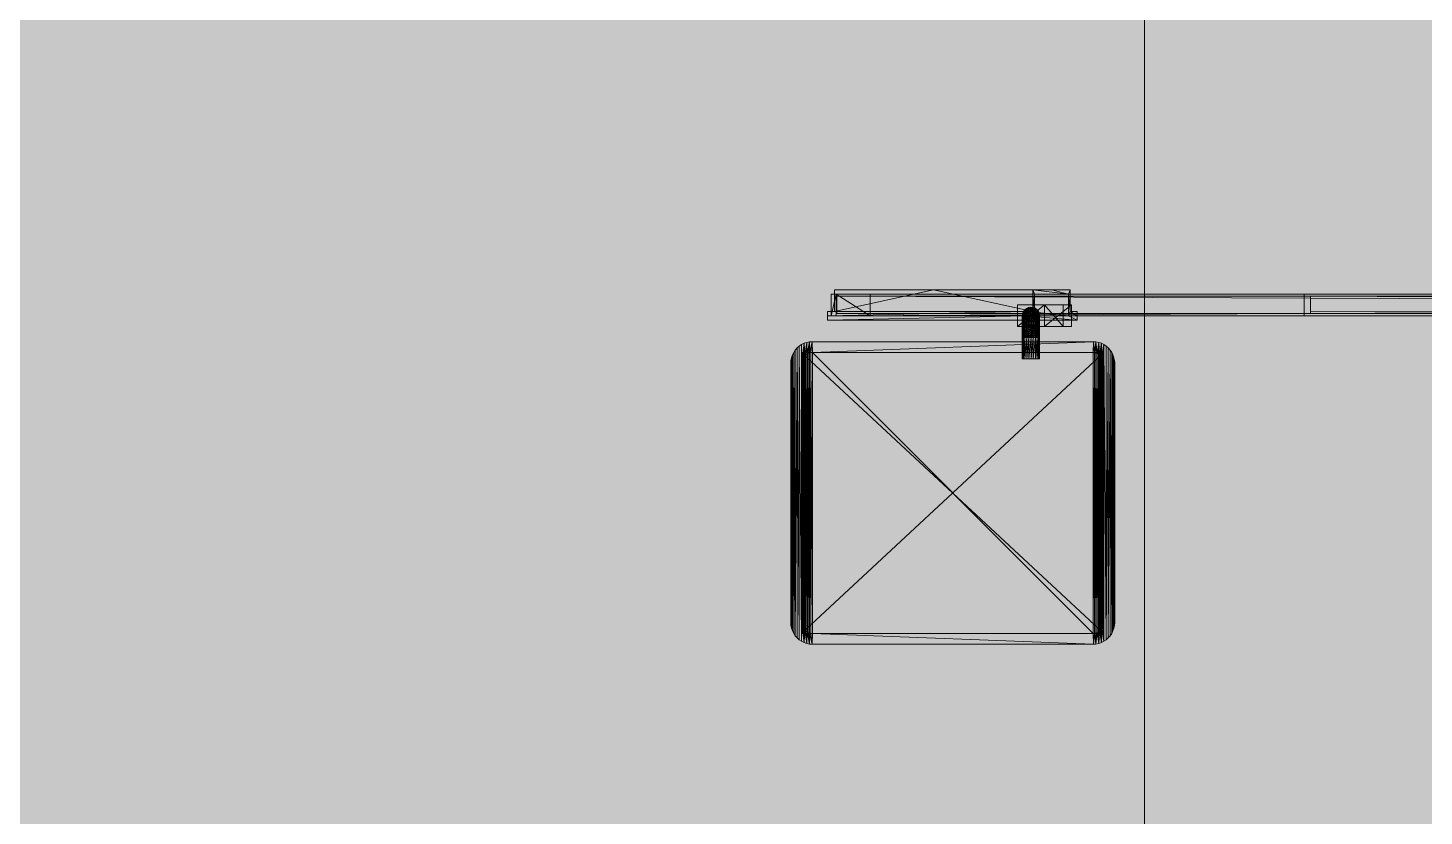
# Model space of a CAD drawing. Header units: millimetres. Extents: x 141848 to 1648660, y -821378 to -151356.
# Drawn here: x 414315 to 415867, y -271186 to -270311 of the extents above; entities that cross this region are included whole.
import ezdxf

# ---------------------------------------------------------------- set-up
doc = ezdxf.new("R2010")
doc.units = ezdxf.units.MM
doc.header["$MEASUREMENT"] = 0
doc.layers.add('Sols_ Dalles', color=7, linetype='Continuous')

# ---------------------------------------------------------------- blocks, each defined once
blk = doc.blocks.new('Dalle_31_2', base_point=(360548, -295062.6))
at = {"linetype": 'Continuous', "lineweight": 0, "true_color": 0x6f6f6f}
h = blk.add_hatch(color=8, dxfattribs=at)
h.paths.add_polyline_path([(360548, -295062.6), (487920.3, -293826.9), (487920.3, -270902.7), (487462.6, -270902.7), (472885.8, -271040.8), (472885.8, -271062.3, 0.001346), (472885.8, -271073), (472896.7, -273095.2, -0.414214), (470907.5, -275106), (462184.1, -275106, -0.005189), (462131, -275116.1), (454147.5, -275196.2), (438770.5, -275253.2, -0.386553), (436572.6, -273475.4, -0.025189), (436562.2, -273329.3), (436569.5, -267730.3, -0.098562), (436800.2, -266943.7), (436817.2, -266951.5, -0.258849), (438655, -265605.8), (438652.7, -265587.3), (439337.1, -265587.3), (439337.1, -265687.3), (439337.1, -270687.3), (469237.1, -270687.3), (469237.1, -265687.3), (470907.5, -265687.3), (472605.1, -265687.3), (472605.1, -163737.6), (371862.6, -163737.6), (371862.6, -271040.6), (371883, -271040.6), (371883.2, -272000.5), (371882.7, -272000.5, -0.409427), (367883.2, -275935), (360548, -275935)])
h.paths.add_polyline_path([(377135.1, -260640), (373845.1, -260640), (373845.1, -248365), (373845.1, -243090), (373845.1, -242190), (377135.1, -242190)], flags=0)
h.paths.add_polyline_path([(380203, -193810.6), (380203, -171995.6), (431505.8, -171995.6), (464309.6, -171995.6), (464309.6, -262265.6), (464309.6, -262365.6), (438593.7, -262350.6), (437925.6, -262350.6), (436549.6, -262350.6), (436549.6, -189810.6), (412055.1, -189810.6), (412055.1, -201780.6), (412055.1, -204495.6), (415454.1, -204495.6), (415454.1, -208495.6), (415454.1, -218295.6), (405655.1, -218295.6), (405655.1, -222495.6), (415474.6, -222495.6), (415474.6, -260810.6), (380203, -260810.6), (380203, -230015.6)], flags=0)
h.paths.add_polyline_path([(381436.6, -269433.9, -0.090319), (381558.3, -268727.6, -0.201449), (382612.2, -267592.7, -0.104211), (383417.5, -267415.1), (384017.5, -267409.4, -0.104045), (384824.9, -267571.2, -0.238255), (385983.8, -268953.3, -0.055189), (386036.4, -269390.3), (386038.4, -269611.4), (386050.6, -270890.3), (385792.1, -271892.8, -0.267949), (384069.6, -272909.1), (383469.6, -272914.8, -0.193717), (382078.8, -272370.2, -0.070569), (381728.2, -271931.3, -0.131652), (381450.8, -270933.8)], flags=0)
h.paths.add_polyline_path([(392016.5, -273452.1), (392030, -267377.8, -0.380557), (394016.5, -265609.8), (394094.2, -265609.8), (394094.2, -270609.8), (409094.2, -270609.8), (409094.2, -265609.8), (414055.7, -265609.8, -0.414214), (415555.7, -267109.8), (415555.7, -273660.7, -0.345502), (413836.8, -275433.4), (394027.3, -275599, -0.415791), (392016.5, -273599)], flags=0)
h.paths.add_polyline_path([(424209.6, -271504.1, -0.134474), (423930.5, -270484.9), (423930.5, -268984.9, -0.414214), (425930.5, -266984.9), (426530.5, -266984.9, -0.414214), (428530.5, -268984.9), (428530.5, -270484.9, -0.12882), (428273.5, -271465.6, -0.270936), (426530.5, -272484.9), (425930.5, -272484.9, -0.26498)], flags=0)
at = {"color": 9, "linetype": 'Continuous', "lineweight": 5, "flags": 128}
blk.add_lwpolyline([(392016.5, -273452.1), (392016.5, -273599, 0.415791), (394027.3, -275599), (413836.8, -275433.4, 0.345502), (415555.7, -273660.7), (415555.7, -267109.8, 0.414214), (414055.7, -265609.8), (409094.2, -265609.8), (409094.2, -270609.8), (394094.2, -270609.8), (394094.2, -265609.8), (394016.5, -265609.8, 0.380557), (392030, -267377.8)], format="xyb", close=True, dxfattribs=at)
blk = doc.blocks.new('Dalle_58_2', base_point=(394016.5, -265609.8))
at = {"layer": 'Sols_ Dalles', "linetype": 'Continuous', "lineweight": 0, "true_color": 0x2e271c}
blk.add_hatch(color=250, dxfattribs=at).paths.add_polyline_path([(394016.5, -265609.8, 0.414214), (392016.5, -267609.8), (392016.5, -273599, 0.415791), (394027.3, -275599), (413577.4, -275451.7, 0.414214), (415566.6, -273441), (415555.7, -271418.8, -0.001346), (415555.7, -271408), (415555.7, -267609.8), (415555.7, -267109.8, 0.414214), (414055.7, -265609.8), (409094.2, -265609.8), (409094.2, -270609.8), (409270.7, -270609.8), (409270.7, -267596.8), (414270.7, -267563.7), (414270.7, -271408), (414270.7, -271408, 0.001346), (414270.7, -271425.7), (414270.6, -271425.7), (414281.5, -273450.5), (394094.2, -273590.2), (394094.2, -271810.1), (394094.2, -270609.8), (394094.2, -265609.8)])
at = {"layer": 'Sols_ Dalles', "color": 250, "linetype": 'Continuous', "lineweight": 5, "true_color": 0x1f1f1f, "flags": 128}
blk.add_lwpolyline([(394027.3, -275599), (413577.4, -275451.7, 0.414214), (415566.6, -273441), (415555.7, -271418.8, -0.001346), (415555.7, -271408), (415555.7, -267609.8), (415555.7, -267109.8, 0.414214), (414055.7, -265609.8), (409094.2, -265609.8), (409094.2, -270609.8), (409270.7, -270609.8), (409270.7, -267596.8), (414270.7, -267563.7), (414270.7, -271408), (414270.7, -271408, 0.001346), (414270.7, -271425.7), (414270.6, -271425.7), (414281.5, -273450.5), (394094.2, -273590.2)], format="xyb", dxfattribs=at)
blk = doc.blocks.new('Forme_144_2')
at = {"color": 7, "linetype": 'Continuous', "lineweight": 20, "flags": 128}
for points in [[(415510.6, -270671), (415174.6, -270983)], [(415174.6, -270671), (415174.6, -270983)], [(415510.6, -270671), (415174.6, -270671)], [(415174.6, -270671), (415174.6, -270983)], [(415510.6, -270671), (415174.6, -270671)], [(415510.6, -270671), (415510.6, -270983)], [(415510.6, -270983), (415510.6, -270671)], [(415174.6, -270983), (415510.6, -270983)], [(415174.6, -270983), (415510.6, -270983)]]:
    blk.add_lwpolyline(points, dxfattribs=at)
blk = doc.blocks.new('Forme_145_2')
at = {"color": 7, "linetype": 'Continuous', "lineweight": 20, "flags": 128}
for points in [[(415510.6, -270671), (415174.6, -270671)], [(415510.6, -270983), (415174.6, -270671)], [(415174.6, -270983), (415174.6, -270671)], [(415510.6, -270671), (415510.6, -270983)], [(415510.6, -270983), (415174.6, -270983)]]:
    blk.add_lwpolyline(points, dxfattribs=at)
blk = doc.blocks.new('Forme_146_2')
at = {"color": 7, "linetype": 'Continuous', "lineweight": 20, "flags": 128}
blk.add_lwpolyline([(415465.5, -270618.2), (415444.6, -270618.2)], dxfattribs=at)
blk = doc.blocks.new('Forme_147_2')
at = {"color": 212, "linetype": 'Continuous', "lineweight": 5, "true_color": 0xcb00cc, "flags": 128}
blk.add_lwpolyline([(415174.6, -270971.9), (415174.7, -270972.6), (415174.8, -270973.5), (415175, -270974.1), (415175.3, -270975), (415175.5, -270975.6), (415175.9, -270976.4), (415176.2, -270977), (415176.7, -270977.8), (415177, -270978.3), (415177.6, -270979), (415178.1, -270979.5), (415178.6, -270979.9), (415179.3, -270980.5), (415179.8, -270980.9), (415180.6, -270981.4), (415181.2, -270981.7), (415182, -270982.1), (415182.6, -270982.3), (415183.5, -270982.6), (415184.1, -270982.7), (415185, -270982.9), (415185.7, -270983), (415186.6, -270983), (415321.8, -270983), (415498.6, -270983), (415499.2, -270983), (415500.1, -270982.9), (415500.8, -270982.8), (415501.7, -270982.6), (415502.3, -270982.4), (415503.1, -270982.1), (415503.8, -270981.8), (415504.6, -270981.4), (415505.1, -270981), (415505.9, -270980.5), (415506.4, -270980.1), (415507, -270979.5), (415507.6, -270978.8), (415508.1, -270978.3), (415508.6, -270977.6), (415509, -270977), (415509.3, -270976.2), (415509.6, -270975.6), (415509.9, -270974.8), (415510.2, -270974.1), (415510.3, -270973.2), (415510.5, -270972.6), (415510.5, -270971.7), (415510.6, -270971), (415510.6, -270807.8), (415510.6, -270683), (415510.5, -270682.1), (415510.5, -270681.4), (415510.3, -270680.6), (415510.2, -270679.9), (415509.9, -270679.1), (415509.6, -270678.4), (415509.3, -270677.6), (415509, -270677), (415508.5, -270676.3), (415508.1, -270675.7), (415507.5, -270675), (415507, -270674.5), (415506.5, -270674.1), (415505.9, -270673.5), (415505.3, -270673.1), (415504.6, -270672.6), (415503.9, -270672.3), (415503.1, -270671.9), (415502.5, -270671.7), (415501.7, -270671.4), (415501, -270671.3), (415500.1, -270671.1), (415499.4, -270671.1), (415498.6, -270671), (415363.4, -270671), (415186.6, -270671), (415185.9, -270671.1), (415185, -270671.1), (415184.3, -270671.2), (415183.5, -270671.4), (415182.8, -270671.6), (415182, -270671.9), (415181.4, -270672.2), (415180.6, -270672.6), (415180, -270673), (415179.3, -270673.5), (415178.7, -270673.9), (415178.1, -270674.5), (415177.5, -270675.2), (415177, -270675.7), (415176.5, -270676.4), (415176.2, -270677), (415175.8, -270677.8), (415175.5, -270678.4), (415175.2, -270679.3), (415175, -270679.9), (415174.8, -270680.8), (415174.7, -270681.4), (415174.6, -270682.3), (415174.6, -270683), (415174.6, -270846.2), (415174.6, -270971)], close=True, dxfattribs=at)
at = {"color": 7, "linetype": 'Continuous', "lineweight": 20, "flags": 128}
blk.add_lwpolyline([(415509.6, -270678.4), (415510.2, -270679.9), (415510.5, -270681.4), (415510.6, -270683), (415510.5, -270972.6), (415510.2, -270974.1), (415509.6, -270975.6), (415509, -270977), (415508.1, -270978.3), (415507, -270979.5), (415505.9, -270980.5), (415504.6, -270981.4), (415503.1, -270982.1), (415501.7, -270982.6), (415500.1, -270982.9), (415498.6, -270983), (415186.6, -270983), (415185, -270982.9), (415183.5, -270982.6), (415182, -270982.1), (415180.6, -270981.4), (415179.3, -270980.5), (415178.1, -270979.5), (415177, -270978.3), (415176.2, -270977), (415175.5, -270975.6), (415175, -270974.1), (415174.7, -270972.6), (415174.6, -270971), (415174.7, -270681.4), (415175, -270679.9), (415175.5, -270678.4), (415176.2, -270677), (415177, -270675.7), (415178.1, -270674.5), (415179.3, -270673.5), (415180.6, -270672.6), (415182, -270671.9), (415183.5, -270671.4), (415185, -270671.1), (415186.6, -270671), (415498.6, -270671), (415500.1, -270671.1), (415501.7, -270671.4), (415503.1, -270671.9), (415504.6, -270672.6), (415505.9, -270673.5), (415507, -270674.5), (415508.1, -270675.7), (415509, -270677)], close=True, dxfattribs=at)
for points in [[(415179.3, -270980.5), (415180.6, -270672.6)], [(415180.6, -270981.4), (415182, -270671.9)], [(415180.6, -270981.4), (415180.6, -270672.6)], [(415182, -270982.1), (415183.5, -270671.4)], [(415182, -270982.1), (415182, -270671.9)], [(415183.5, -270982.6), (415185, -270671.1)], [(415183.5, -270982.6), (415183.5, -270671.4)], [(415185, -270982.9), (415186.6, -270671)], [(415185, -270982.9), (415185, -270671.1)], [(415498.6, -270983), (415186.6, -270671)], [(415186.6, -270983), (415186.6, -270671)], [(415498.6, -270983), (415498.6, -270671)], [(415498.6, -270983), (415500.1, -270671.1)], [(415500.1, -270982.9), (415500.1, -270671.1)], [(415500.1, -270982.9), (415501.7, -270671.4)], [(415501.7, -270982.6), (415501.7, -270671.4)], [(415501.7, -270982.6), (415503.1, -270671.9)], [(415503.1, -270982.1), (415503.1, -270671.9)], [(415503.1, -270982.1), (415504.6, -270672.6)], [(415504.6, -270981.4), (415504.6, -270672.6)], [(415174.6, -270971), (415174.6, -270683), (415174.7, -270681.4)], [(415174.7, -270972.6), (415175, -270679.9)], [(415174.7, -270972.6), (415174.7, -270681.4)], [(415175, -270974.1), (415175.5, -270678.4)], [(415175, -270974.1), (415175, -270679.9)], [(415175.5, -270975.6), (415176.2, -270677)], [(415175.5, -270975.6), (415175.5, -270678.4)], [(415176.2, -270977), (415177, -270675.7)], [(415176.2, -270977), (415176.2, -270677)], [(415177, -270978.3), (415178.1, -270674.5)], [(415177, -270978.3), (415177, -270675.7)], [(415178.1, -270979.5), (415179.3, -270673.5)], [(415178.1, -270979.5), (415178.1, -270674.5)], [(415179.3, -270980.5), (415179.3, -270673.5)], [(415504.6, -270981.4), (415505.9, -270673.5)], [(415505.9, -270980.5), (415505.9, -270673.5)], [(415505.9, -270980.5), (415507, -270674.5)], [(415507, -270979.5), (415507, -270674.5)], [(415507, -270979.5), (415508.1, -270675.7)], [(415508.1, -270978.3), (415508.1, -270675.7)], [(415508.1, -270978.3), (415509, -270677)], [(415509, -270977), (415509, -270677)], [(415509, -270977), (415509.6, -270678.4)], [(415509.6, -270975.6), (415509.6, -270678.4)], [(415509.6, -270975.6), (415510.2, -270679.9)], [(415510.2, -270974.1), (415510.2, -270679.9)], [(415510.2, -270974.1), (415510.5, -270681.4)], [(415510.5, -270972.6), (415510.5, -270681.4)], [(415510.6, -270683), (415510.6, -270971), (415510.5, -270972.6)]]:
    blk.add_lwpolyline(points, dxfattribs=at)
blk = doc.blocks.new('Forme_148_2')
at = {"color": 7, "linetype": 'Continuous', "lineweight": 20, "flags": 128}
for points in [[(415522.4, -270679.9), (415522.6, -270682.6), (415522.6, -270971.4), (415522.4, -270974.1), (415521.8, -270977.2), (415520.7, -270980.2), (415519.4, -270983), (415517.6, -270985.6), (415515.5, -270988), (415513.2, -270990.1), (415510.6, -270991.8), (415507.8, -270993.2), (415504.8, -270994.2), (415501.7, -270994.8), (415498.9, -270995), (415186.2, -270995), (415183.4, -270994.8), (415180.3, -270994.2), (415177.4, -270993.2), (415174.5, -270991.8), (415171.9, -270990.1), (415169.6, -270988), (415167.5, -270985.6), (415165.8, -270983), (415164.4, -270980.2), (415163.4, -270977.2), (415162.7, -270974.1), (415162.6, -270971.4), (415162.6, -270682.6), (415162.7, -270679.9), (415163.4, -270676.8), (415164.4, -270673.8), (415165.8, -270671), (415167.5, -270668.4), (415169.6, -270666), (415171.9, -270664), (415174.5, -270662.2), (415177.4, -270660.8), (415180.3, -270659.8), (415183.4, -270659.2), (415186.2, -270659), (415498.9, -270659), (415501.7, -270659.2), (415504.8, -270659.8), (415507.8, -270660.8), (415510.6, -270662.2), (415513.2, -270664), (415515.5, -270666), (415517.6, -270668.4), (415519.4, -270671), (415520.7, -270673.8), (415521.8, -270676.8), (415522.4, -270679.9), (415522.6, -270971.4)], [(415164.4, -270980.2), (415165.8, -270671)], [(415167.5, -270985.6), (415165.8, -270671)], [(415165.8, -270983), (415165.8, -270671)], [(415167.5, -270985.6), (415169.6, -270666)], [(415167.5, -270985.6), (415167.5, -270668.4)], [(415171.9, -270990.1), (415169.6, -270666)], [(415169.6, -270988), (415169.6, -270666)], [(415174.5, -270991.8), (415171.9, -270664)], [(415171.9, -270990.1), (415171.9, -270664)], [(415174.5, -270662.2), (415174.6, -270683), (415174.6, -270971), (415174.7, -270972.6), (415175, -270974.1), (415175.5, -270975.6), (415176.2, -270977), (415177, -270978.3), (415178.1, -270979.5), (415179.3, -270980.5), (415180.6, -270981.4), (415182, -270982.1), (415183.5, -270982.6), (415185, -270982.9), (415186.6, -270983), (415498.6, -270983), (415500.1, -270982.9), (415501.7, -270982.6), (415503.1, -270982.1), (415504.6, -270981.4), (415505.9, -270980.5), (415507, -270979.5), (415508.1, -270978.3), (415509, -270977), (415509.6, -270975.6), (415510.2, -270974.1), (415510.5, -270972.6)], [(415174.7, -270681.4), (415174.5, -270662.2)], [(415509.6, -270678.4), (415509, -270677), (415508.1, -270675.7), (415507, -270674.5), (415505.9, -270673.5), (415504.6, -270672.6), (415503.1, -270671.9), (415501.7, -270671.4), (415500.1, -270671.1), (415498.6, -270671), (415186.6, -270671), (415185, -270671.1), (415183.5, -270671.4), (415182, -270671.9), (415180.6, -270672.6), (415179.3, -270673.5), (415178.1, -270674.5), (415177, -270675.7), (415176.2, -270677), (415175.5, -270678.4), (415175, -270679.9), (415174.7, -270681.4), (415174.6, -270683)], [(415174.7, -270681.4), (415177.4, -270660.8)], [(415175, -270679.9), (415177.4, -270660.8)], [(415175.5, -270678.4), (415177.4, -270660.8)], [(415176.2, -270677), (415177.4, -270660.8)], [(415177, -270675.7), (415177.4, -270660.8)], [(415178.1, -270674.5), (415177.4, -270660.8)], [(415178.1, -270674.5), (415180.3, -270659.8)], [(415179.3, -270673.5), (415180.3, -270659.8)], [(415180.6, -270672.6), (415180.3, -270659.8)], [(415180.6, -270672.6), (415183.4, -270659.2)], [(415182, -270671.9), (415183.4, -270659.2)], [(415183.5, -270671.4), (415183.4, -270659.2)], [(415183.5, -270671.4), (415186.2, -270659)], [(415185, -270671.1), (415186.2, -270659)], [(415186.6, -270671), (415186.2, -270659)], [(415186.6, -270671), (415498.9, -270659)], [(415498.6, -270671), (415498.9, -270659)], [(415500.1, -270671.1), (415498.9, -270659)], [(415500.1, -270671.1), (415501.7, -270659.2)], [(415501.7, -270671.4), (415501.7, -270659.2)], [(415503.1, -270671.9), (415501.7, -270659.2)], [(415503.1, -270671.9), (415504.8, -270659.8)], [(415504.6, -270672.6), (415504.8, -270659.8)], [(415505.9, -270673.5), (415504.8, -270659.8)], [(415505.9, -270673.5), (415507.8, -270660.8)], [(415507, -270674.5), (415507.8, -270660.8)], [(415508.1, -270675.7), (415507.8, -270660.8)], [(415508.1, -270675.7), (415510.6, -270662.2)], [(415509, -270677), (415510.6, -270662.2)], [(415510.2, -270679.9), (415509.6, -270678.4), (415510.6, -270662.2)], [(415510.6, -270991.8), (415510.6, -270971), (415510.6, -270683), (415510.5, -270681.4), (415510.2, -270679.9), (415510.6, -270662.2)], [(415510.5, -270681.4), (415510.6, -270662.2)], [(415513.2, -270990.1), (415510.6, -270662.2)], [(415510.6, -270683), (415510.6, -270662.2)], [(415513.2, -270990.1), (415513.2, -270664)], [(415513.2, -270990.1), (415515.5, -270666)], [(415515.5, -270988), (415515.5, -270666)], [(415515.5, -270988), (415517.6, -270668.4)], [(415519.4, -270983), (415517.6, -270668.4)], [(415517.6, -270985.6), (415517.6, -270668.4)], [(415519.4, -270983), (415519.4, -270671)], [(415162.6, -270971.4), (415162.7, -270679.9)], [(415162.7, -270974.1), (415163.4, -270676.8)], [(415162.7, -270974.1), (415162.7, -270679.9)], [(415163.4, -270977.2), (415164.4, -270673.8)], [(415163.4, -270977.2), (415163.4, -270676.8)], [(415164.4, -270980.2), (415164.4, -270673.8)], [(415519.4, -270983), (415520.7, -270673.8)], [(415520.7, -270980.2), (415520.7, -270673.8)], [(415520.7, -270980.2), (415521.8, -270676.8)], [(415521.8, -270977.2), (415521.8, -270676.8)], [(415521.8, -270977.2), (415522.4, -270679.9)], [(415522.4, -270974.1), (415522.4, -270679.9)], [(415174.6, -270971), (415174.5, -270991.8)], [(415174.7, -270972.6), (415174.5, -270991.8)], [(415177.4, -270993.2), (415174.7, -270972.6)], [(415177.4, -270993.2), (415175, -270974.1)], [(415177.4, -270993.2), (415175.5, -270975.6)], [(415177.4, -270993.2), (415176.2, -270977)], [(415177.4, -270993.2), (415177, -270978.3)], [(415177.4, -270993.2), (415178.1, -270979.5)], [(415180.3, -270994.2), (415178.1, -270979.5)], [(415180.3, -270994.2), (415179.3, -270980.5)], [(415180.3, -270994.2), (415180.6, -270981.4)], [(415183.4, -270994.8), (415180.6, -270981.4)], [(415183.4, -270994.8), (415182, -270982.1)], [(415183.4, -270994.8), (415183.5, -270982.6)], [(415186.2, -270995), (415183.5, -270982.6)], [(415186.2, -270995), (415185, -270982.9)], [(415186.2, -270995), (415186.6, -270983)], [(415498.9, -270995), (415186.6, -270983)], [(415498.9, -270995), (415498.6, -270983)], [(415498.9, -270995), (415500.1, -270982.9)], [(415501.7, -270994.8), (415500.1, -270982.9)], [(415501.7, -270994.8), (415503.1, -270982.1)], [(415501.7, -270994.8), (415501.7, -270982.6)], [(415504.8, -270994.2), (415503.1, -270982.1)], [(415504.8, -270994.2), (415504.6, -270981.4)], [(415504.8, -270994.2), (415505.9, -270980.5)], [(415507.8, -270993.2), (415505.9, -270980.5)], [(415507.8, -270993.2), (415507, -270979.5)], [(415507.8, -270993.2), (415508.1, -270978.3)], [(415510.6, -270991.8), (415508.1, -270978.3)], [(415510.6, -270991.8), (415509, -270977)], [(415510.6, -270991.8), (415509.6, -270975.6)], [(415510.6, -270991.8), (415510.2, -270974.1)], [(415510.6, -270991.8), (415510.5, -270972.6), (415510.6, -270971)]]:
    blk.add_lwpolyline(points, dxfattribs=at)
blk = doc.blocks.new('Forme_149_2')
at = {"color": 7, "linetype": 'Continuous', "lineweight": 20, "flags": 128}
for points in [[(415211, -270601.4), (415321.3, -270601.4), (415431.6, -270601.4)], [(415431.6, -270625.4), (415321.3, -270601.4), (415211, -270625.4)], [(415211, -270601.4), (415211, -270625.4)], [(415431.6, -270601.4), (415452.4, -270601.4), (415473.2, -270601.4)], [(415431.6, -270601.4), (415471.3, -270606.2)], [(415433.5, -270606.2), (415431.6, -270601.4)], [(415431.6, -270601.4), (415431.6, -270625.4)], [(415431.6, -270625.4), (415433.5, -270606.2)], [(415433.5, -270606.2), (415471.3, -270606.2)], [(415433.5, -270606.2), (415433.5, -270630.2)], [(415452.4, -270601.4), (415471.3, -270606.2)], [(415471.3, -270606.2), (415473.2, -270601.4)], [(415471.3, -270606.2), (415473.2, -270625.4)], [(415471.3, -270630.2), (415471.3, -270606.2)], [(415473.2, -270625.4), (415473.2, -270601.4)], [(415203.4, -270625.4), (415203.4, -270630.2), (415203.4, -270635)], [(415203.4, -270630.2), (415424, -270625.4)], [(415424, -270625.4), (415203.4, -270625.4)], [(415424, -270625.4), (415433.5, -270630.2)], [(415431.6, -270625.4), (415424, -270625.4)], [(415424, -270625.4), (415424, -270630.2), (415424, -270635)], [(415431.6, -270625.4), (415433.5, -270630.2)], [(415433.5, -270626.1), (415471.3, -270630.2)], [(415471.3, -270630.2), (415473.2, -270625.4)], [(415480.8, -270625.4), (415473.2, -270625.4)], [(415473.2, -270625.4), (415480.8, -270630.2)], [(415480.8, -270635), (415480.8, -270630.2), (415480.8, -270625.4)], [(415424, -270630.2), (415203.4, -270630.2)], [(415203.4, -270635), (415424, -270630.2)], [(415203.4, -270635), (415424, -270635)], [(415424, -270630.2), (415433.5, -270630.2), (415471.3, -270630.2), (415480.8, -270630.2)], [(415424, -270630.2), (415480.8, -270635)], [(415424, -270635), (415480.8, -270635)], [(415471.3, -270630.2), (415480.8, -270635)]]:
    blk.add_lwpolyline(points, dxfattribs=at)
blk = doc.blocks.new('Forme_150_2')
at = {"color": 7, "linetype": 'Continuous', "lineweight": 20, "flags": 128}
for points in [[(415207.4, -270630.2), (415212.9, -270606.2)], [(415207.4, -270630.2), (415207.4, -270606.2)], [(415207.4, -270606.2), (415212.9, -270606.2)], [(415212.9, -270606.2), (415250.7, -270606.2)], [(415212.9, -270606.2), (415250.7, -270630.2)], [(415212.9, -270630.2), (415212.9, -270606.2)], [(415250.7, -270606.2), (415250.7, -270630.2)], [(415207.4, -270630.2), (415212.9, -270630.2)], [(415250.7, -270630.2), (415212.9, -270630.2)]]:
    blk.add_lwpolyline(points, dxfattribs=at)
blk = doc.blocks.new('Forme_151_2')
at = {"color": 7, "linetype": 'Continuous', "lineweight": 20, "flags": 128}
for points in [[(415740.3, -270608.6), (415213.8, -270608.6)], [(415213.8, -270608.6), (415740.3, -270610.6)], [(415213.8, -270608.6), (415213.8, -270627.8)], [(420284.1, -270608.6), (415740.3, -270608.6)], [(415740.3, -270610.6), (420284.1, -270627.8)], [(415765.3, -270608.6), (415971.8, -270608.6)], [(415740.3, -270626), (415971.8, -270625.1)], [(415740.3, -270627.8), (415213.8, -270627.8)], [(415740.3, -270627.8), (415971.8, -270627.8)], [(415740.3, -270627.8), (415940.1, -270627.8)], [(420284.1, -270627.8), (415740.3, -270627.8)]]:
    blk.add_lwpolyline(points, dxfattribs=at)
at = {"color": 212, "linetype": 'Continuous', "lineweight": 5, "true_color": 0xcb00cc, "flags": 128}
for points in [[(415971.8, -270608.6), (415765.3, -270608.6), (415740.3, -270608.6)], [(415740.3, -270608.6), (415740.3, -270610.6), (415740.3, -270627.8)], [(415740.3, -270627.8), (415940.1, -270627.8), (415971.8, -270627.8)]]:
    blk.add_lwpolyline(points, dxfattribs=at)
blk = doc.blocks.new('Forme_152_2')
at = {"color": 7, "linetype": 'Continuous', "lineweight": 20, "flags": 128}
for points in [[(415212.9, -270606.2), (415733.3, -270606.2)], [(415212.9, -270606.2), (415212.9, -270630.2)], [(415977, -270606.2), (415733.3, -270606.2)], [(415733.3, -270606.2), (415943.5, -270606.2)], [(415733.3, -270606.2), (420283.2, -270606.2)], [(415733.3, -270627.7), (420283.2, -270606.2)], [(415733.3, -270608.5), (415977, -270609.6)], [(415212.9, -270630.2), (415733.3, -270627.7)], [(415212.9, -270630.2), (415733.3, -270630.2)], [(415733.3, -270630.2), (420283.2, -270630.2)], [(415977, -270630.2), (415759.4, -270630.2)]]:
    blk.add_lwpolyline(points, dxfattribs=at)
at = {"color": 212, "linetype": 'Continuous', "lineweight": 5, "true_color": 0xcb00cc, "flags": 128}
for points in [[(415733.3, -270606.2), (415733.3, -270627.7), (415733.3, -270630.2)], [(415977, -270606.2), (415943.5, -270606.2), (415733.3, -270606.2)], [(415733.3, -270630.2), (415759.4, -270630.2), (415977, -270630.2)]]:
    blk.add_lwpolyline(points, dxfattribs=at)
blk = doc.blocks.new('Forme_155_2')
at = {"color": 7, "linetype": 'Continuous', "lineweight": 20, "flags": 128}
blk.add_lwpolyline([(415429.5, -270651.1), (415429.5, -270654.2)], dxfattribs=at)
blk = doc.blocks.new('Forme_156_2')
at = {"color": 7, "linetype": 'Continuous', "lineweight": 20, "flags": 128}
blk.add_lwpolyline([(415439.1, -270630.1), (415438.8, -270627.6), (415437.8, -270625.3), (415436.2, -270623.3), (415434.2, -270621.8), (415431.9, -270620.9), (415429.4, -270620.6), (415426.9, -270621), (415424.6, -270622), (415422.6, -270623.5), (415421.1, -270625.5), (415420.2, -270627.8), (415419.9, -270630.2), (415419.9, -270630.3), (415420.3, -270632.8), (415421.3, -270635.1), (415422.8, -270637.1), (415424.8, -270638.6), (415427.2, -270639.5), (415429.6, -270639.8), (415432.1, -270639.4), (415434.4, -270638.5), (415436.4, -270636.9), (415437.9, -270634.9), (415438.8, -270632.6)], close=True, dxfattribs=at)
for points in [[(415419.9, -270630.4), (415420.2, -270628.1), (415421.1, -270625.8), (415422.6, -270623.8), (415424.6, -270622.2), (415426.9, -270621.2), (415429.4, -270620.9), (415431.9, -270621.2), (415434.2, -270622.1), (415436.2, -270623.6), (415437.8, -270625.5), (415438.8, -270627.8), (415439.1, -270630.2)], [(415422.6, -270625.8), (415421.1, -270626.5), (415420.2, -270628.1), (415419.9, -270630.2)], [(415420, -270630.7), (415420.2, -270628.7), (415421.1, -270626.5), (415422.6, -270624.5), (415424.6, -270623), (415426.9, -270622.1), (415429.4, -270621.7), (415431.9, -270622), (415434.2, -270622.9), (415436.2, -270624.4), (415437.8, -270626.3), (415438.8, -270628.5), (415439.1, -270630.5)], [(415420, -270631.2), (415420.2, -270629.8), (415421.1, -270627.7), (415422.6, -270625.8), (415424.6, -270624.4), (415426.9, -270623.5), (415429.4, -270623.2), (415431.9, -270623.4), (415434.2, -270624.3), (415436.2, -270625.7), (415437.8, -270627.5), (415438.8, -270629.6), (415439, -270631.1)], [(415420.1, -270631.9), (415420.2, -270631.4), (415421.1, -270629.4), (415422.6, -270627.6), (415424.6, -270626.3), (415426.9, -270625.4), (415429.4, -270625.1), (415431.9, -270625.3), (415434.2, -270626.2), (415436.2, -270627.5), (415437.8, -270629.2), (415438.8, -270631.2), (415438.9, -270632)], [(415422.6, -270624.5), (415421.1, -270625.8), (415420.2, -270627.8)], [(415422.6, -270623.8), (415421.1, -270625.5)], [(415421.1, -270625.5), (415421.1, -270625.8), (415421.1, -270626.5), (415421.1, -270627.7), (415421.1, -270629.4), (415421.1, -270631.4), (415421.1, -270633.9), (415421.1, -270634.8)], [(415422.6, -270625.8), (415424.6, -270623), (415426.9, -270621.2), (415429.4, -270620.6)], [(415422.6, -270627.6), (415424.6, -270624.4), (415426.9, -270622.1), (415429.4, -270620.9)], [(415422.6, -270624.5), (415424.6, -270622.2), (415426.9, -270621)], [(415422.6, -270629.8), (415424.6, -270626.3), (415426.9, -270623.5), (415429.4, -270621.7)], [(415422.6, -270623.8), (415424.6, -270622)], [(415422.6, -270623.5), (415422.6, -270623.8), (415422.6, -270624.5), (415422.6, -270625.8), (415422.6, -270627.6), (415422.6, -270629.8), (415422.6, -270632.5), (415422.6, -270635.5), (415422.6, -270636.9)], [(415424.6, -270622), (415424.6, -270622.2), (415424.6, -270623), (415424.6, -270624.4), (415424.6, -270626.3), (415424.6, -270628.6), (415424.6, -270631.4), (415424.6, -270634.6), (415424.6, -270638.1), (415424.6, -270638.4)], [(415424.6, -270628.6), (415426.9, -270625.4), (415429.4, -270623.2)], [(415424.6, -270631.4), (415426.9, -270627.8), (415429.4, -270625.1)], [(415426.9, -270621), (415426.9, -270621.2), (415426.9, -270622.1), (415426.9, -270623.5), (415426.9, -270625.4), (415426.9, -270627.8), (415426.9, -270630.7), (415426.9, -270634), (415426.9, -270637.6), (415426.9, -270639.4)], [(415429.4, -270620.6), (415431.9, -270620.9), (415431.9, -270621.2), (415431.9, -270622), (415431.9, -270623.4), (415431.9, -270625.3), (415431.9, -270627.8), (415431.9, -270630.6), (415431.9, -270633.9), (415431.9, -270637.6), (415431.9, -270639.5)], [(415429.4, -270620.6), (415431.9, -270621.2), (415434.2, -270622.9), (415436.2, -270625.7)], [(415429.4, -270620.6), (415429.4, -270620.9), (415429.4, -270621.7), (415429.4, -270623.2), (415429.4, -270625.1), (415429.4, -270627.5), (415429.4, -270630.4), (415429.4, -270633.7), (415429.4, -270637.4), (415429.4, -270639.8)], [(415429.4, -270620.9), (415431.9, -270622), (415434.2, -270624.3), (415436.2, -270627.5)], [(415429.4, -270621.7), (415431.9, -270623.4), (415434.2, -270626.2), (415436.2, -270629.7)], [(415429.4, -270623.2), (415431.9, -270625.3), (415434.2, -270628.5), (415436.2, -270632.4)], [(415429.4, -270625.1), (415431.9, -270627.8), (415434.2, -270631.3), (415436.2, -270635.4)], [(415431.9, -270620.9), (415434.2, -270622.1), (415436.2, -270624.4)], [(415434.2, -270638.6), (415434.2, -270638), (415434.2, -270634.5), (415434.2, -270631.3), (415434.2, -270628.5), (415434.2, -270626.2), (415434.2, -270624.3), (415434.2, -270622.9), (415434.2, -270622.1), (415434.2, -270621.8)], [(415434.2, -270621.8), (415436.2, -270623.6)], [(415436.2, -270637), (415436.2, -270635.4), (415436.2, -270632.4), (415436.2, -270629.7), (415436.2, -270627.5), (415436.2, -270625.7), (415436.2, -270624.4), (415436.2, -270623.6), (415436.2, -270623.3)], [(415437.8, -270625.3), (415436.2, -270623.6)], [(415438.8, -270627.6), (415437.8, -270625.5), (415436.2, -270624.4)], [(415439.1, -270630.1), (415438.8, -270627.8), (415437.8, -270626.3), (415436.2, -270625.7)], [(415437.8, -270635.1), (415437.8, -270633.8), (415437.8, -270631.3), (415437.8, -270629.2), (415437.8, -270627.5), (415437.8, -270626.3), (415437.8, -270625.5), (415437.8, -270625.3)], [(415422.6, -270627.6), (415421.1, -270627.7), (415420.2, -270628.7), (415419.9, -270630.4)], [(415419.9, -270630.2), (415419.9, -270630.4)], [(415439.1, -270630.3), (415438.8, -270632.8), (415437.9, -270635.1), (415436.4, -270637.1), (415434.4, -270638.6), (415432.1, -270639.6), (415429.6, -270640), (415427.2, -270639.7), (415424.8, -270638.7), (415422.8, -270637.2), (415421.3, -270635.3), (415420.3, -270633), (415419.9, -270630.5)], [(415419.9, -270678.2), (415419.9, -270654.2), (415419.9, -270651.1), (415419.9, -270648), (415419.9, -270645.1), (415419.9, -270642.3), (415419.9, -270639.7), (415419.9, -270637.3), (415419.9, -270635.3), (415419.9, -270633.5), (415419.9, -270632.2), (415419.9, -270631.1), (415419.9, -270630.5), (415419.9, -270630.3)], [(415419.9, -270630.5), (415420.3, -270632.8)], [(415439.1, -270630.9), (415438.8, -270633.3), (415437.9, -270635.6), (415436.4, -270637.5), (415434.4, -270639), (415432.1, -270640), (415429.6, -270640.3), (415427.2, -270640), (415424.8, -270639.1), (415422.8, -270637.7), (415421.3, -270635.8), (415420.3, -270633.5), (415419.9, -270631.1)], [(415419.9, -270631.1), (415420.3, -270633), (415421.3, -270635.1)], [(415439.1, -270631.9), (415438.8, -270634.2), (415437.9, -270636.4), (415436.4, -270638.2), (415434.4, -270639.7), (415432.1, -270640.6), (415429.6, -270640.9), (415427.2, -270640.6), (415424.8, -270639.8), (415422.8, -270638.4), (415421.3, -270636.6), (415420.3, -270634.4), (415419.9, -270632.2)], [(415419.9, -270632.2), (415420.3, -270633.5), (415421.3, -270635.3), (415422.8, -270637.1)], [(415420.3, -270632.8), (415420.3, -270633), (415420.3, -270633.5), (415420.3, -270634.4), (415420.3, -270635.7), (415420.3, -270637.2), (415420.3, -270639.1), (415420.3, -270641.2), (415420.3, -270643.5), (415420.3, -270646), (415420.3, -270648.7), (415420.3, -270651.4), (415420.3, -270654.3), (415419.9, -270678.2)], [(415439.1, -270633.3), (415438.8, -270635.5), (415437.9, -270637.5), (415436.4, -270639.2), (415434.4, -270640.6), (415432.1, -270641.4), (415429.6, -270641.8), (415427.2, -270641.5), (415424.8, -270640.7), (415422.8, -270639.4), (415421.3, -270637.7), (415420.3, -270635.7), (415419.9, -270633.5)], [(415419.9, -270633.5), (415420.3, -270634.4), (415421.3, -270635.8), (415422.8, -270637.2)], [(415439.1, -270635.1), (415438.8, -270637), (415437.9, -270638.9), (415436.4, -270640.5), (415434.4, -270641.7), (415432.1, -270642.5), (415429.6, -270642.8), (415427.2, -270642.6), (415424.8, -270641.8), (415422.8, -270640.6), (415421.3, -270639.1), (415420.3, -270637.2), (415419.9, -270635.3)], [(415419.9, -270635.3), (415420.3, -270635.7), (415421.3, -270636.6), (415422.8, -270637.7)], [(415439.1, -270637.2), (415438.8, -270638.9), (415437.9, -270640.6), (415436.4, -270642), (415434.4, -270643.1), (415432.1, -270643.8), (415429.6, -270644), (415427.2, -270643.8), (415424.8, -270643.2), (415422.8, -270642.1), (415421.3, -270640.7), (415420.3, -270639.1), (415419.9, -270637.3)], [(415419.9, -270637.3), (415420.3, -270637.2), (415421.3, -270637.7), (415422.8, -270638.4)], [(415436.4, -270638.2), (415434.4, -270640.6), (415432.1, -270642.5), (415429.6, -270644), (415427.2, -270645.3), (415424.8, -270646.4), (415422.8, -270647.7), (415421.3, -270649.3), (415420.3, -270651.4), (415419.9, -270654.2)], [(415419.9, -270639.7), (415420.3, -270639.1), (415421.3, -270639.1), (415422.8, -270639.4)], [(415439.1, -270639.5), (415438.8, -270641), (415437.9, -270642.5), (415436.4, -270643.7), (415434.4, -270644.6), (415432.1, -270645.2), (415429.6, -270645.5), (415427.2, -270645.3), (415424.8, -270644.7), (415422.8, -270643.8), (415421.3, -270642.6), (415420.3, -270641.2), (415419.9, -270639.7)], [(415419.9, -270642.3), (415420.3, -270641.2), (415421.3, -270640.7), (415422.8, -270640.6)], [(415420, -270630.8), (415420.2, -270629.8), (415421.1, -270629.4), (415422.6, -270629.8), (415424.6, -270631.4), (415426.9, -270634), (415429.4, -270637.4), (415430.8, -270639.6)], [(415420.1, -270631.6), (415420.2, -270631.4), (415421.1, -270631.4), (415422.6, -270632.5), (415424.6, -270634.6), (415426.9, -270637.6), (415428.3, -270639.6)], [(415420.2, -270627.8), (415420.2, -270628.1), (415420.2, -270628.7), (415420.2, -270629.8), (415420.2, -270631.4), (415420.2, -270632.3)], [(415421.3, -270635.1), (415421.3, -270635.3), (415421.3, -270635.8), (415421.3, -270636.6), (415421.3, -270637.7), (415421.3, -270639.1), (415421.3, -270640.7), (415421.3, -270642.6), (415421.3, -270644.7), (415421.3, -270646.9), (415421.3, -270649.3), (415421.3, -270651.7), (415421.3, -270654.4), (415420.3, -270678.2)], [(415436.4, -270639.2), (415434.4, -270641.7), (415432.1, -270643.8), (415429.6, -270645.5), (415427.2, -270646.9), (415424.8, -270648.2), (415422.8, -270649.8), (415421.3, -270651.7), (415420.3, -270654.3)], [(415420.4, -270633), (415421.1, -270631.4), (415422.6, -270629.8), (415424.6, -270628.6), (415426.9, -270627.8), (415429.4, -270627.5), (415431.9, -270627.8), (415434.2, -270628.5), (415436.2, -270629.7), (415437.8, -270631.3), (415438.7, -270632.9)], [(415420.6, -270633.6), (415421.1, -270633.9), (415422.6, -270635.5), (415424.6, -270638.1), (415425, -270638.7)], [(415420.9, -270634.3), (415421.1, -270633.9), (415422.6, -270632.5), (415424.6, -270631.4), (415426.9, -270630.7), (415429.4, -270630.4), (415431.9, -270630.6), (415434.2, -270631.3), (415436.2, -270632.4), (415437.8, -270633.8), (415438.1, -270634.3)], [(415422, -270636), (415422.6, -270635.5), (415424.6, -270634.6), (415426.9, -270634), (415429.4, -270633.7), (415431.9, -270633.9), (415434.2, -270634.5), (415436.2, -270635.4), (415437, -270636)], [(415429.6, -270640.9), (415427.2, -270640), (415424.8, -270638.7), (415422.8, -270637.1)], [(415422.8, -270637.1), (415422.8, -270637.2), (415422.8, -270637.7), (415422.8, -270638.4), (415422.8, -270639.4), (415422.8, -270640.6), (415422.8, -270642.1), (415422.8, -270643.8), (415422.8, -270645.7), (415422.8, -270647.7), (415422.8, -270649.8), (415422.8, -270652), (415422.8, -270654.4), (415422.8, -270678.2)], [(415429.6, -270641.8), (415427.2, -270640.6), (415424.8, -270639.1), (415422.8, -270637.2)], [(415429.6, -270642.8), (415427.2, -270641.5), (415424.8, -270639.8), (415422.8, -270637.7)], [(415429.6, -270644), (415427.2, -270642.6), (415424.8, -270640.7), (415422.8, -270638.4)], [(415427.2, -270643.8), (415424.8, -270641.8), (415422.8, -270639.4)], [(415424.8, -270643.2), (415422.8, -270640.6)], [(415424.3, -270638.2), (415424.6, -270638.1), (415426.9, -270637.6), (415429.4, -270637.4), (415431.9, -270637.6), (415434.2, -270638), (415434.7, -270638.2)], [(415429.6, -270640.3), (415427.2, -270639.7), (415424.8, -270638.6)], [(415424.8, -270638.6), (415424.8, -270638.7), (415424.8, -270639.1), (415424.8, -270639.8), (415424.8, -270640.7), (415424.8, -270641.8), (415424.8, -270643.2), (415424.8, -270644.7), (415424.8, -270646.4), (415424.8, -270648.2), (415424.8, -270650.2), (415424.8, -270652.2), (415424.8, -270654.5), (415424.8, -270678.2)], [(415426.9, -270630.7), (415429.4, -270627.5)], [(415426.9, -270630.7), (415429.4, -270633.7), (415431.9, -270637.6), (415432.8, -270639.2)], [(415429.6, -270640), (415427.2, -270639.5)], [(415427.2, -270678.2), (415427.2, -270654.5), (415427.2, -270652.3), (415427.2, -270650.4), (415427.2, -270648.6), (415427.2, -270646.9), (415427.2, -270645.3), (415427.2, -270643.8), (415427.2, -270642.6), (415427.2, -270641.5), (415427.2, -270640.6), (415427.2, -270640), (415427.2, -270639.7), (415427.2, -270639.5)], [(415429.4, -270627.5), (415431.9, -270630.6), (415434.2, -270634.5), (415435.6, -270637.5)], [(415429.4, -270630.4), (415431.9, -270633.9), (415434.2, -270638), (415434.4, -270638.5)], [(415436.4, -270636.9), (415434.4, -270638.6), (415432.1, -270640), (415429.6, -270640.9)], [(415436.4, -270637.1), (415434.4, -270639), (415432.1, -270640.6), (415429.6, -270641.8)], [(415436.4, -270637.5), (415434.4, -270639.7), (415432.1, -270641.4), (415429.6, -270642.8)], [(415434.4, -270638.5), (415432.1, -270639.6), (415429.6, -270640.3)], [(415429.6, -270678.2), (415429.6, -270654.5), (415429.6, -270652.3), (415429.6, -270650.5), (415429.6, -270648.7), (415429.6, -270647), (415429.6, -270645.5), (415429.6, -270644), (415429.6, -270642.8), (415429.6, -270641.8), (415429.6, -270640.9), (415429.6, -270640.3), (415429.6, -270640), (415429.6, -270639.8), (415432.1, -270639.4)], [(415432.1, -270639.4), (415429.6, -270640)], [(415432.1, -270678.2), (415432.1, -270654.5), (415432.1, -270652.3), (415432.1, -270650.4), (415432.1, -270648.6), (415432.1, -270646.8), (415432.1, -270645.2), (415432.1, -270643.8), (415432.1, -270642.5), (415432.1, -270641.4), (415432.1, -270640.6), (415432.1, -270640), (415432.1, -270639.6), (415432.1, -270639.4), (415434.4, -270638.5)], [(415434.4, -270678.2), (415434.4, -270654.5), (415434.4, -270652.2), (415434.4, -270650.1), (415434.4, -270648.2), (415434.4, -270646.3), (415434.4, -270644.6), (415434.4, -270643.1), (415434.4, -270641.7), (415434.4, -270640.6), (415434.4, -270639.7), (415434.4, -270639), (415434.4, -270638.6), (415434.4, -270638.5)], [(415434.4, -270641.7), (415436.4, -270642), (415437.9, -270642.5), (415438.8, -270643.4), (415439.1, -270645)], [(415439.1, -270630.2), (415438.8, -270628.5), (415437.8, -270627.5), (415436.2, -270627.5)], [(415439.1, -270630.7), (415438.8, -270629.6), (415437.8, -270629.2), (415436.2, -270629.7)], [(415438.9, -270631.6), (415438.8, -270631.2), (415437.8, -270631.3), (415436.2, -270632.4)], [(415438.6, -270633.2), (415437.8, -270633.8), (415436.2, -270635.4)], [(415436.4, -270636.9), (415437.9, -270635.1), (415438.8, -270633.3), (415439.1, -270631.9)], [(415436.4, -270637.1), (415437.9, -270635.6), (415438.8, -270634.2), (415439.1, -270633.3)], [(415436.4, -270637.5), (415437.9, -270636.4), (415438.8, -270635.5), (415439.1, -270635.1)], [(415436.4, -270678.2), (415436.4, -270654.4), (415436.4, -270652), (415436.4, -270649.7), (415436.4, -270647.6), (415436.4, -270645.6), (415436.4, -270643.7), (415436.4, -270642), (415436.4, -270640.5), (415436.4, -270639.2), (415436.4, -270638.2), (415436.4, -270637.5), (415436.4, -270637.1), (415436.4, -270636.9)], [(415436.4, -270638.2), (415437.9, -270637.5), (415438.8, -270637), (415439.1, -270637.2)], [(415436.4, -270639.2), (415437.9, -270638.9), (415438.8, -270638.9), (415439.1, -270639.5)], [(415436.4, -270640.5), (415437.9, -270640.6), (415438.8, -270641), (415439.1, -270642.1)], [(415437.9, -270634.9), (415438.8, -270632.8), (415439.1, -270630.9)], [(415438.8, -270678.2), (415437.9, -270654.4), (415437.9, -270651.7), (415437.9, -270649.2), (415437.9, -270646.8), (415437.9, -270644.6), (415437.9, -270642.5), (415437.9, -270640.6), (415437.9, -270638.9), (415437.9, -270637.5), (415437.9, -270636.4), (415437.9, -270635.6), (415437.9, -270635.1), (415437.9, -270634.9)], [(415438.8, -270632.7), (415438.8, -270631.2), (415438.8, -270629.6), (415438.8, -270628.5), (415438.8, -270627.8), (415438.8, -270627.6)], [(415438.8, -270632.6), (415439.1, -270630.3)], [(415439.1, -270678.2), (415438.8, -270654.3), (415438.8, -270651.4), (415438.8, -270648.6), (415438.8, -270645.9), (415438.8, -270643.4), (415438.8, -270641), (415438.8, -270638.9), (415438.8, -270637), (415438.8, -270635.5), (415438.8, -270634.2), (415438.8, -270633.3), (415438.8, -270632.8), (415438.8, -270632.6)], [(415439.1, -270678.2), (415439.1, -270654.2), (415439.1, -270651.1), (415439.1, -270648), (415439.1, -270645), (415439.1, -270642.1), (415439.1, -270639.5), (415439.1, -270637.2), (415439.1, -270635.1), (415439.1, -270633.3), (415439.1, -270631.9), (415439.1, -270630.9), (415439.1, -270630.3), (415439.1, -270630.1)], [(415439.1, -270642.1), (415438.8, -270643.4), (415437.9, -270644.6), (415436.4, -270645.6), (415434.4, -270646.3), (415432.1, -270646.8), (415429.6, -270647), (415427.2, -270646.9), (415424.8, -270646.4), (415422.8, -270645.7), (415421.3, -270644.7), (415420.3, -270643.5), (415419.9, -270642.3)], [(415419.9, -270645.1), (415420.3, -270643.5), (415421.3, -270642.6), (415422.8, -270642.1)], [(415419.9, -270648), (415420.3, -270646), (415421.3, -270644.7), (415422.8, -270643.8), (415424.8, -270643.2)], [(415419.9, -270651.1), (415420.3, -270648.7), (415421.3, -270646.9), (415422.8, -270645.7), (415424.8, -270644.7), (415427.2, -270643.8)], [(415439.1, -270645), (415438.8, -270645.9), (415437.9, -270646.8), (415436.4, -270647.6), (415434.4, -270648.2), (415432.1, -270648.6), (415429.6, -270648.7), (415427.2, -270648.6), (415424.8, -270648.2), (415422.8, -270647.7), (415421.3, -270646.9), (415420.3, -270646), (415419.9, -270645.1)], [(415439.1, -270648), (415438.8, -270648.6), (415437.9, -270649.2), (415436.4, -270649.7), (415434.4, -270650.1), (415432.1, -270650.4), (415429.6, -270650.5), (415427.2, -270650.4), (415424.8, -270650.2), (415422.8, -270649.8), (415421.3, -270649.3), (415420.3, -270648.7), (415419.9, -270648)], [(415439.1, -270651.1), (415438.8, -270651.4), (415437.9, -270651.7), (415436.4, -270652), (415434.4, -270652.2), (415432.1, -270652.3), (415429.6, -270652.3), (415427.2, -270652.3), (415424.8, -270652.2), (415422.8, -270652), (415421.3, -270651.7), (415420.3, -270651.4), (415419.9, -270651.1)], [(415439.1, -270654.2), (415438.8, -270654.3), (415437.9, -270654.4), (415436.4, -270654.4), (415434.4, -270654.5), (415432.1, -270654.5), (415429.6, -270654.5), (415427.2, -270654.5), (415424.8, -270654.5), (415422.8, -270654.4), (415421.3, -270654.4), (415420.3, -270654.3), (415419.9, -270654.2)], [(415420.3, -270654.3), (415420.3, -270678.2)], [(415421.3, -270654.4), (415422.8, -270652), (415424.8, -270650.2), (415427.2, -270648.6), (415429.6, -270647), (415432.1, -270645.2), (415434.4, -270643.1)], [(415421.3, -270654.4), (415421.3, -270678.2)], [(415421.3, -270678.2), (415422.8, -270654.4)], [(415422.8, -270654.4), (415424.8, -270652.2), (415427.2, -270650.4), (415429.6, -270648.7), (415432.1, -270646.8), (415434.4, -270644.6)], [(415422.8, -270678.2), (415424.8, -270654.5)], [(415424.8, -270654.5), (415427.2, -270652.3), (415429.6, -270650.5), (415432.1, -270648.6), (415434.4, -270646.3), (415436.4, -270643.7)], [(415424.8, -270678.2), (415427.2, -270654.5)], [(415427.2, -270654.5), (415429.6, -270652.3), (415432.1, -270650.4), (415434.4, -270648.2), (415436.4, -270645.6)], [(415427.2, -270678.2), (415429.6, -270654.5)], [(415429.6, -270654.5), (415432.1, -270652.3), (415434.4, -270650.1), (415436.4, -270647.6)], [(415429.6, -270678.2), (415432.1, -270654.5)], [(415432.1, -270654.5), (415434.4, -270652.2), (415436.4, -270649.7)], [(415432.1, -270678.2), (415434.4, -270654.5)], [(415434.4, -270643.1), (415436.4, -270643.7), (415437.9, -270644.6), (415438.8, -270645.9), (415439.1, -270648)], [(415434.4, -270654.5), (415436.4, -270652)], [(415434.4, -270678.2), (415436.4, -270654.4)], [(415436.4, -270645.6), (415437.9, -270646.8), (415438.8, -270648.6), (415439.1, -270651.1)], [(415436.4, -270647.6), (415437.9, -270649.2), (415438.8, -270651.4), (415439.1, -270654.2)], [(415436.4, -270649.7), (415437.9, -270651.7), (415438.8, -270654.3)], [(415436.4, -270652), (415437.9, -270654.4)], [(415436.4, -270654.4), (415437.9, -270678.2)], [(415437.9, -270678.2), (415437.9, -270654.4)], [(415438.8, -270678.2), (415438.8, -270654.3)], [(415439.1, -270678.2), (415438.8, -270678.2), (415437.9, -270678.2), (415436.4, -270678.2), (415434.4, -270678.2), (415432.1, -270678.2), (415429.6, -270678.2), (415427.2, -270678.2), (415424.8, -270678.2), (415422.8, -270678.2), (415421.3, -270678.2), (415420.3, -270678.2), (415419.9, -270678.2)]]:
    blk.add_lwpolyline(points, dxfattribs=at)
blk = doc.blocks.new('Forme_157_2')
at = {"color": 7, "linetype": 'Continuous', "lineweight": 20, "flags": 128}
blk.add_lwpolyline([(415436.2, -270623.3), (415434.2, -270621.8), (415431.9, -270620.9), (415429.4, -270620.6), (415426.9, -270621), (415424.6, -270622), (415422.6, -270623.5), (415421.1, -270625.5), (415420.2, -270627.8), (415419.9, -270630.2), (415419.9, -270630.3), (415420.3, -270632.8), (415421.3, -270635.1), (415422.8, -270637.1), (415424.8, -270638.6), (415427.2, -270639.5), (415429.6, -270639.8), (415432.1, -270639.4), (415434.4, -270638.5), (415436.4, -270636.9), (415437.9, -270634.9), (415438.8, -270632.6), (415439.1, -270630.1), (415438.8, -270627.6), (415437.8, -270625.3)], close=True, dxfattribs=at)
for points in [[(415421.1, -270625.5), (415420.2, -270627.8)], [(415421.1, -270625.5), (415420.3, -270632.8)], [(415422.6, -270623.5), (415421.1, -270625.5)], [(415421.1, -270625.5), (415421.3, -270635.1)], [(415422.6, -270623.5), (415421.3, -270635.1)], [(415422.6, -270623.5), (415424.6, -270622)], [(415422.6, -270623.5), (415422.8, -270637.1)], [(415424.6, -270622), (415422.8, -270637.1)], [(415424.6, -270622), (415424.8, -270638.6)], [(415426.9, -270621), (415424.8, -270638.6)], [(415426.9, -270621), (415427.2, -270639.5)], [(415429.4, -270620.6), (415427.2, -270639.5)], [(415429.4, -270620.6), (415429.6, -270639.8)], [(415431.9, -270620.9), (415429.6, -270639.8)], [(415431.9, -270620.9), (415434.2, -270621.8)], [(415431.9, -270620.9), (415432.1, -270639.4)], [(415434.2, -270621.8), (415432.1, -270639.4)], [(415434.2, -270621.8), (415434.4, -270638.5)], [(415436.2, -270623.3), (415434.4, -270638.5)], [(415436.2, -270623.3), (415437.8, -270625.3)], [(415436.2, -270623.3), (415436.4, -270636.9)], [(415437.8, -270625.3), (415436.4, -270636.9)], [(415437.8, -270625.3), (415438.8, -270627.6)], [(415437.8, -270625.3), (415437.9, -270634.9)], [(415420.2, -270627.8), (415419.9, -270630.2)], [(415419.9, -270630.2), (415420.3, -270632.8)], [(415419.9, -270630.2), (415419.9, -270630.3)], [(415419.9, -270630.3), (415420.3, -270632.8)], [(415420.2, -270627.8), (415420.3, -270632.8)], [(415420.3, -270632.8), (415421.3, -270635.1)], [(415421.3, -270635.1), (415422.8, -270637.1)], [(415424.8, -270638.6), (415422.8, -270637.1)], [(415427.2, -270639.5), (415424.8, -270638.6)], [(415429.6, -270639.8), (415427.2, -270639.5)], [(415432.1, -270639.4), (415429.6, -270639.8)], [(415434.4, -270638.5), (415432.1, -270639.4)], [(415437.9, -270634.9), (415436.4, -270636.9)], [(415438.8, -270627.6), (415437.9, -270634.9)], [(415438.8, -270632.6), (415437.9, -270634.9)], [(415438.8, -270627.6), (415438.8, -270632.6)], [(415438.8, -270627.6), (415439.1, -270630.1)], [(415439.1, -270630.1), (415438.8, -270632.6)]]:
    blk.add_lwpolyline(points, dxfattribs=at)
blk = doc.blocks.new('Forme_158_2')
at = {"color": 7, "linetype": 'Continuous', "lineweight": 20, "flags": 128}
blk.add_lwpolyline([(415439.1, -270678.2), (415438.8, -270678.2), (415437.9, -270678.2), (415436.4, -270678.2), (415434.4, -270678.2), (415432.1, -270678.2), (415429.6, -270678.2), (415427.2, -270678.2), (415424.8, -270678.2), (415422.8, -270678.2), (415421.3, -270678.2), (415420.3, -270678.2), (415419.9, -270678.2)], dxfattribs=at)
blk = doc.blocks.new('Forme_159_2')
at = {"color": 7, "linetype": 'Continuous', "lineweight": 20, "flags": 128}
for points in [[(415444.6, -270618.2), (415414.6, -270618.2)], [(415414.6, -270642.2), (415444.6, -270618.2)], [(415414.6, -270642.2), (415414.6, -270618.2)], [(415465.5, -270618.2), (415444.6, -270618.2)], [(415444.6, -270618.2), (415465.5, -270642.2)], [(415444.6, -270642.2), (415444.6, -270618.2)], [(415465.5, -270642.2), (415465.5, -270618.2)], [(415444.6, -270642.2), (415414.6, -270642.2)], [(415465.5, -270642.2), (415444.6, -270642.2)]]:
    blk.add_lwpolyline(points, dxfattribs=at)
blk = doc.blocks.new('Forme_160_2')
at = {"color": 7, "linetype": 'Continuous', "lineweight": 20, "flags": 128}
for points in [[(415444.6, -270642.2), (415474.6, -270618.2)], [(415444.6, -270618.2), (415474.6, -270618.2)], [(415444.6, -270642.2), (415444.6, -270618.2)], [(415474.6, -270618.2), (415474.6, -270642.2)], [(415474.6, -270642.2), (415444.6, -270642.2)]]:
    blk.add_lwpolyline(points, dxfattribs=at)

msp = doc.modelspace()

# ---------------------------------------------------------------- block references
at = {"color": 9, "linetype": 'Continuous', "lineweight": 5}
msp.add_blockref('Dalle_31_2', (360547.961, -295062.571), dxfattribs=at)
at = {"linetype": 'Continuous', "lineweight": 0}
for name in ['Forme_149_2', 'Forme_150_2', 'Forme_152_2', 'Forme_151_2', 'Forme_159_2', 'Forme_156_2', 'Forme_157_2', 'Forme_146_2', 'Forme_160_2', 'Forme_155_2', 'Forme_148_2', 'Forme_144_2', 'Forme_145_2', 'Forme_147_2', 'Forme_158_2']:
    msp.add_blockref(name, (0, 0), dxfattribs=at)
at = {"layer": 'Sols_ Dalles', "color": 250, "linetype": 'Continuous', "lineweight": 5, "true_color": 0x1f1f1f}
msp.add_blockref('Dalle_58_2', (394016.505, -265609.826), dxfattribs=at)

doc.saveas('drawing.dxf')
